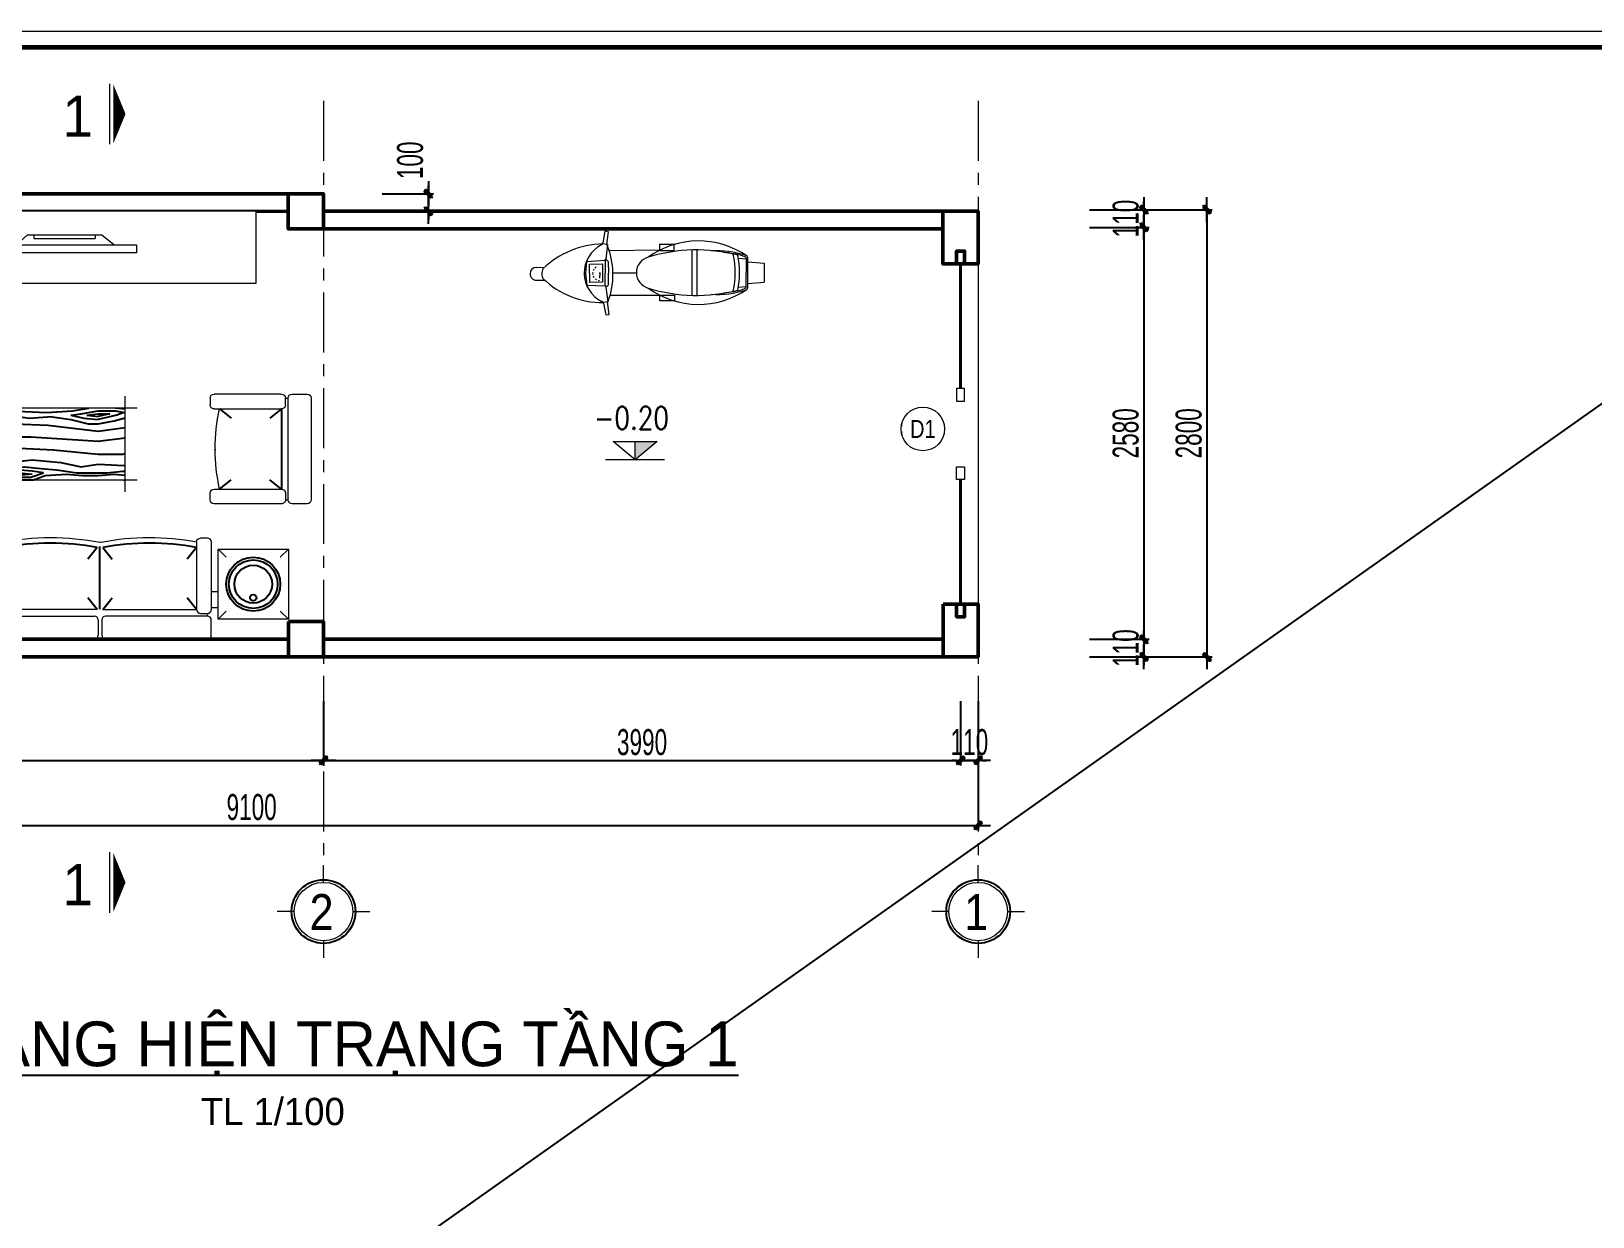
# Model space of a CAD drawing. Header units: millimetres. Extents: x 596422 to 1674380, y -367470 to 58862.
# Drawn here: x 840501 to 850280, y -188621 to -181196 of the extents above; entities that cross this region are included whole.
import ezdxf
from ezdxf.enums import TextEntityAlignment as Align

# ---------------------------------------------------------------- set-up
doc = ezdxf.new("R2010")
doc.units = ezdxf.units.MM
doc.header["$LTSCALE"] = 600
doc.header["$MEASUREMENT"] = 0
doc.linetypes.add('ACAD_ISO07W100', pattern=[3, 0, -3])
doc.linetypes.add('CENTER', pattern=[2, 1.25, -0.25, 0.25, -0.25])
doc.layers.get('0').update_dxf_attribs({"lineweight": 0})
doc.layers.get('Defpoints').update_dxf_attribs({"lineweight": 0})
for name, color, linetype, lineweight in [('01-noithat', 33, 'Continuous', 15), ('A-WIPEOUT', 254, 'ACAD_ISO07W100', 0), ('cat1', 30, 'Continuous', 50), ('EG Dim', 8, 'Continuous', 18), ('EG Text2', 7, 'Continuous', 18), ('i_noithat', 25, 'Continuous', 15), ('ISO', 33, 'Continuous', 15), ('LC ISO', 153, 'Continuous', 13), ('LC Khac', 4, 'Continuous', 9), ('LC Net manh', 9, 'Continuous', 5), ('LC Text1', 3, 'Continuous', 20), ('LC Text2', 7, 'Continuous', 25), ('text', 1, 'Continuous', 20), ('thay1', 63, 'Continuous', 18), ('truc', 76, 'CENTER', 9), ('v TUONG', 1, 'Continuous', 40), ('VAT DUNG', 44, 'Continuous', 9)]:
    doc.layers.add(name, color=color, linetype=linetype, lineweight=lineweight)
doc.layers.add('KCS_Plotter', color=11, linetype='Continuous', plot=False)
for name, color, linetype in [('Khungten_LCDI', 7, 'Continuous'), ('Kichthuoc', 9, 'Continuous'), ('NETMANH', 44, 'Continuous')]:
    doc.layers.add(name, color=color, linetype=linetype)
doc.styles.add('EG 1', font='VHAVANB.TTF')
doc.styles.add('General text 2', font='arial.ttf')
doc.styles.add('HOATBIF', font='hoatbif.shx', dxfattribs={"width": 0.65})
doc.styles.add('Khungten', font='VHAVAN.TTF', dxfattribs={"width": 0.9, "height": 5000})
doc.styles.add('LC 1', font='VHAVANB.TTF')
doc.styles.add('T1', font='Vnsimli.shx', dxfattribs={"width": 0.8})
doc.styles.add('Title', font='VHAVAN.TTF', dxfattribs={"width": 0.8})
doc.linetypes.add('ZIGZAG', pattern='A,0.0001,-0.2,[131,ltypeshp.shx,S=0.2,R=0,X=-0.2,Y=0],-0.4,[131,ltypeshp.shx,S=0.2,R=180,X=0.2,Y=0],-0.2', length=0.8001)
doc.dimstyles.new('1-100', dxfattribs={"dimscale": 300, "dimtxt": 1.2, "dimasz": 0.25, "dimexe": 0.5, "dimexo": 0, "dimgap": 0.3, "dimtad": 1, "dimdec": 0, "dimzin": 0, "dimdsep": 46, "dimtxsty": 'HOATBIF', "dimblk1": 'DOT', "dimblk2": 'DOT', "dimsah": 1, "dimcen": -1, "dimdle": 1, "dimclrd": 256, "dimclre": 256, "dimclrt": 4, "dimadec": 3, "dimazin": 2, "dimtfac": 0.333333, "dimtdec": 0, "dimtix": 1, "dimtmove": 2, "dimatfit": 3, "dimldrblk": 'DOT', "dimfxl": 1, "dimtvp": 0.833333, "dimtolj": 1, "dimtzin": 0, "dimarcsym": 0})

# ---------------------------------------------------------------- blocks, each defined once
blk = doc.blocks.new('LCDI-new')
at = {"layer": 'Defpoints', "lineweight": 0}
blk.add_lwpolyline([(-1626044.71, 488105.01), (-1626044.71, 488402.01), (-1625624.71, 488402.01), (-1625624.71, 488105.01)], close=True, dxfattribs=at)
at = {"layer": 'Khungten_LCDI', "color": 5, "lineweight": 60}
blk.add_lwpolyline([(-1626032.71, 488107.01), (-1626032.71, 488400.01), (-1625626.71, 488400.01), (-1625626.71, 488107.01)], close=True, dxfattribs=at)
at = {"color": 2, "style": 'Title', "width": 1.824646}
for tag, p, p2 in [('TENBANVE1', (-1625663.58, 488164.65), (-1625629.32, 488164.65)), ('TENBANVE2', (-1625663.58, 488157.89), (-1625629.32, 488157.89))]:
    blk.add_attdef(tag, text='', height=2.5, dxfattribs=at).set_placement(p, p2, align=Align.FIT)
at = {"color": 7, "style": 'Khungten', "width": 0.8}
for tag, p in [('REVISION', (-1625637.72, 488146.05)), ('NGAYHT', (-1625637.25, 488137.42))]:
    blk.add_attdef(tag, text='', height=2, dxfattribs=at).set_placement(p, align=Align.CENTER)
at = {"color": 2, "style": 'Title', "width": 0.7}
blk.add_attdef('SOBANVE', text='', height=2.5, dxfattribs=at).set_placement((-1625637.09, 488114.55), align=Align.CENTER)
blk = doc.blocks.new('TIEUDE1')
at = {"layer": 'EG Text2', "color": 7, "style": 'EG 1'}
blk.add_attdef('TIªU§Ò', text='', height=5, dxfattribs=at).set_placement((0, 0), align=Align.BOTTOM_CENTER)
blk.add_attdef('TL', text='', height=3, dxfattribs=at).set_placement((0, -2), align=Align.TOP_CENTER)
blk = doc.blocks.new('TTRUC')
at = {"layer": 'ISO'}
for p, q in [((0, 6.37), (0, 10.13)), ((-6.37, 0), (-10.13, 0)), ((6.37, 0), (10.13, 0)), ((0, -6.37), (0, -10.13))]:
    blk.add_line(p, q, dxfattribs=at)
blk.add_circle((0, 0), 6.37, dxfattribs=at)
at = {"layer": 'Kichthuoc'}
blk.add_circle((0, 0), 6.95, dxfattribs=at)
blk = doc.blocks.new('DOT')
at = {"layer": 'Kichthuoc'}
blk.add_line((-3, 0), (3, 0), dxfattribs=at)
at = {"layer": 'Kichthuoc', "color": 4}
blk.add_line((-1, -1), (1, 1), dxfattribs=at)
blk.add_lwpolyline([(0.5, 1), (-1, -0.5), (-0.5, -1), (1, 0.5)], close=True, dxfattribs=at)
blk = doc.blocks.new('*D1246')
at = {"layer": 'Defpoints', "color": 0, "transparency": 16777216}
for p in [(837441.2, -185391.6), (842331.2, -185391.6), (842331.2, -185763.3)]:
    blk.add_point(p, dxfattribs=at)
at = {"layer": 'EG Dim', "lineweight": -2, "transparency": 16777216}
for p, q in [((837441.2, -185391.6), (837441.2, -185795.8)), ((842331.2, -185391.6), (842331.2, -185795.8)), ((837467.2, -185763.3), (842305.2, -185763.3))]:
    blk.add_line(p, q, dxfattribs=at)
at = {"layer": 'EG Dim', "lineweight": -2, "transparency": 16777216, "xscale": 26, "yscale": 26, "zscale": 26, "rotation": 180}
blk.add_blockref('DOT', (837441.2, -185763.3), dxfattribs=at)
at = {"layer": 'EG Dim', "lineweight": -2, "transparency": 16777216, "xscale": 26, "yscale": 26, "zscale": 26}
blk.add_blockref('DOT', (842331.2, -185763.3), dxfattribs=at)
at = {"layer": 'EG Dim', "color": 4, "transparency": 16777216, "insert": (839886.2, -185649.6), "char_height": 162.5, "attachment_point": 5, "style": 'HOATBIF'}
blk.add_mtext('\\A1;4890', dxfattribs=at)
blk = doc.blocks.new('_Dot')
at = {"color": 0, "linetype": 'ByBlock', "lineweight": -2}
blk.add_line((-0.5, 0), (-1, 0), dxfattribs=at)
at = {"color": 0, "linetype": 'ByBlock', "const_width": 0.5}
blk.add_lwpolyline([(-0.25, 0, 1), (0.25, 0, 1)], format="xyb", close=True, dxfattribs=at)
blk = doc.blocks.new('*D1247')
at = {"layer": 'Defpoints', "color": 0, "transparency": 16777216}
for p in [(842331.2, -185391.2), (846321.2, -185390.8), (846321.2, -185762.9)]:
    blk.add_point(p, dxfattribs=at)
at = {"layer": 'EG Dim', "lineweight": -2, "transparency": 16777216}
for p, q in [((842331.2, -185391.2), (842331.2, -185795.4)), ((846321.2, -185390.8), (846321.2, -185795.4)), ((842357.2, -185762.9), (846295.2, -185762.9))]:
    blk.add_line(p, q, dxfattribs=at)
at = {"layer": 'EG Dim', "lineweight": -2, "transparency": 16777216, "xscale": 26, "yscale": 26, "zscale": 26, "rotation": 180}
blk.add_blockref('DOT', (842331.2, -185762.9), dxfattribs=at)
at = {"layer": 'EG Dim', "lineweight": -2, "transparency": 16777216, "xscale": 26, "yscale": 26, "zscale": 26}
blk.add_blockref('DOT', (846321.2, -185762.9), dxfattribs=at)
at = {"layer": 'EG Dim', "color": 4, "transparency": 16777216, "insert": (844326.2, -185649.1), "char_height": 162.5, "attachment_point": 5, "style": 'HOATBIF'}
blk.add_mtext('\\A1;3990', dxfattribs=at)
blk = doc.blocks.new('*D1248')
at = {"layer": 'Defpoints', "color": 0, "transparency": 16777216}
for p in [(837331.2, -185391.6), (846431.2, -185391.2), (846431.2, -186169.6)]:
    blk.add_point(p, dxfattribs=at)
at = {"layer": 'EG Dim', "lineweight": -2, "transparency": 16777216}
for p, q in [((837331.2, -185391.6), (837331.2, -186202.1)), ((846431.2, -185391.2), (846431.2, -186202.1)), ((837357.2, -186169.6), (846405.2, -186169.6))]:
    blk.add_line(p, q, dxfattribs=at)
at = {"layer": 'EG Dim', "lineweight": -2, "transparency": 16777216, "xscale": 26, "yscale": 26, "zscale": 26, "rotation": 180}
blk.add_blockref('DOT', (837331.2, -186169.6), dxfattribs=at)
at = {"layer": 'EG Dim', "lineweight": -2, "transparency": 16777216, "xscale": 26, "yscale": 26, "zscale": 26}
blk.add_blockref('DOT', (846431.2, -186169.6), dxfattribs=at)
at = {"layer": 'EG Dim', "color": 4, "transparency": 16777216, "insert": (841881.2, -186055.8), "char_height": 162.5, "attachment_point": 5, "style": 'HOATBIF'}
blk.add_mtext('\\A1;9100', dxfattribs=at)
blk = doc.blocks.new('*D1254')
at = {"layer": 'Defpoints', "color": 0, "transparency": 16777216}
for p in [(846321.2, -185390.8), (846431.2, -185390.8), (846431.2, -185762.5)]:
    blk.add_point(p, dxfattribs=at)
at = {"layer": 'EG Dim', "lineweight": -2, "transparency": 16777216}
for p, q in [((846321.2, -185390.8), (846321.2, -185795)), ((846431.2, -185390.8), (846431.2, -185795)), ((846295.2, -185762.5), (846269.2, -185762.5)), ((846321.2, -185762.5), (846431.2, -185762.5)), ((846457.2, -185762.5), (846483.2, -185762.5))]:
    blk.add_line(p, q, dxfattribs=at)
at = {"layer": 'EG Dim', "lineweight": -2, "transparency": 16777216, "xscale": 26, "yscale": 26, "zscale": 26}
blk.add_blockref('DOT', (846321.2, -185762.5), dxfattribs=at)
at = {"layer": 'EG Dim', "lineweight": -2, "transparency": 16777216, "xscale": 26, "yscale": 26, "zscale": 26, "rotation": 180}
blk.add_blockref('DOT', (846431.2, -185762.5), dxfattribs=at)
at = {"layer": 'EG Dim', "color": 4, "transparency": 16777216, "insert": (846376.2, -185648.8), "char_height": 162.5, "attachment_point": 5, "style": 'HOATBIF'}
blk.add_mtext('\\A1;110', dxfattribs=at)
blk = doc.blocks.new('*D1255')
at = {"layer": 'Defpoints', "color": 0, "transparency": 16777216}
for p in [(847129.4, -182424.2), (847129.4, -185004.2), (847469.2, -185004.2)]:
    blk.add_point(p, dxfattribs=at)
at = {"layer": 'EG Dim', "lineweight": -2, "transparency": 16777216}
for p, q in [((847129.4, -182424.2), (847501.7, -182424.2)), ((847469.2, -182450.2), (847469.2, -184978.2)), ((847129.4, -185004.2), (847501.7, -185004.2))]:
    blk.add_line(p, q, dxfattribs=at)
at = {"layer": 'EG Dim', "lineweight": -2, "transparency": 16777216, "xscale": 26, "yscale": 26, "zscale": 26}
for p, rotation in [((847469.2, -182424.2), 90), ((847469.2, -185004.2), 270)]:
    blk.add_blockref('DOT', p, dxfattribs=dict(at, rotation=rotation))
at = {"layer": 'EG Dim', "color": 4, "transparency": 16777216, "insert": (847355.5, -183714.2), "char_height": 162.5, "attachment_point": 5, "rotation": 90, "style": 'HOATBIF'}
blk.add_mtext('\\A1;2580', dxfattribs=at)
blk = doc.blocks.new('*D1256')
at = {"layer": 'Defpoints', "color": 0, "transparency": 16777216}
for p in [(847129.4, -185004.2), (847129.4, -185114.2), (847469.2, -185114.2)]:
    blk.add_point(p, dxfattribs=at)
at = {"layer": 'EG Dim', "lineweight": -2, "transparency": 16777216}
for p, q in [((847129.4, -185004.2), (847501.7, -185004.2)), ((847469.2, -184978.2), (847469.2, -184952.2)), ((847469.2, -185004.2), (847469.2, -185114.2)), ((847129.4, -185114.2), (847501.7, -185114.2)), ((847469.2, -185140.2), (847469.2, -185166.2))]:
    blk.add_line(p, q, dxfattribs=at)
at = {"layer": 'EG Dim', "lineweight": -2, "transparency": 16777216, "xscale": 26, "yscale": 26, "zscale": 26}
for p, rotation in [((847469.2, -185004.2), 270), ((847469.2, -185114.2), 90)]:
    blk.add_blockref('DOT', p, dxfattribs=dict(at, rotation=rotation))
at = {"layer": 'EG Dim', "color": 4, "transparency": 16777216, "insert": (847355.5, -185059.2), "char_height": 162.5, "attachment_point": 5, "rotation": 90, "style": 'HOATBIF'}
blk.add_mtext('\\A1;110', dxfattribs=at)
blk = doc.blocks.new('*D1257')
at = {"layer": 'Defpoints', "color": 0, "transparency": 16777216}
for p in [(847129.4, -182314.1), (847129.4, -182424.2), (847469.2, -182424.2)]:
    blk.add_point(p, dxfattribs=at)
at = {"layer": 'EG Dim', "lineweight": -2, "transparency": 16777216}
for p, q in [((847469.2, -182288.1), (847469.2, -182262.1)), ((847129.4, -182314.1), (847501.7, -182314.1)), ((847469.2, -182314.1), (847469.2, -182424.2)), ((847129.4, -182424.2), (847501.7, -182424.2)), ((847469.2, -182450.2), (847469.2, -182476.2))]:
    blk.add_line(p, q, dxfattribs=at)
at = {"layer": 'EG Dim', "lineweight": -2, "transparency": 16777216, "xscale": 26, "yscale": 26, "zscale": 26}
for p, rotation in [((847469.2, -182314.1), 270), ((847469.2, -182424.2), 90)]:
    blk.add_blockref('DOT', p, dxfattribs=dict(at, rotation=rotation))
at = {"layer": 'EG Dim', "color": 4, "transparency": 16777216, "insert": (847355.5, -182369.1), "char_height": 162.5, "attachment_point": 5, "rotation": 90, "style": 'HOATBIF'}
blk.add_mtext('\\A1;110', dxfattribs=at)
blk = doc.blocks.new('*D1258')
at = {"layer": 'Defpoints', "color": 0, "transparency": 16777216}
for p in [(847129.4, -182314.1), (847129.4, -185114.2), (847863.9, -185114.2)]:
    blk.add_point(p, dxfattribs=at)
at = {"layer": 'EG Dim', "lineweight": -2, "transparency": 16777216}
for p, q in [((847129.4, -182314.1), (847896.4, -182314.1)), ((847863.9, -182340.1), (847863.9, -185088.2)), ((847129.4, -185114.2), (847896.4, -185114.2))]:
    blk.add_line(p, q, dxfattribs=at)
at = {"layer": 'EG Dim', "lineweight": -2, "transparency": 16777216, "xscale": 26, "yscale": 26, "zscale": 26}
for p, rotation in [((847863.9, -182314.1), 90), ((847863.9, -185114.2), 270)]:
    blk.add_blockref('DOT', p, dxfattribs=dict(at, rotation=rotation))
at = {"layer": 'EG Dim', "color": 4, "transparency": 16777216, "insert": (847750.1, -183714.2), "char_height": 162.5, "attachment_point": 5, "rotation": 90, "style": 'HOATBIF'}
blk.add_mtext('\\A1;2800', dxfattribs=at)
blk = doc.blocks.new('b11')
for p, q in [((362.6, 2122.4), (362.6, 2028.1)), ((2353.6, 2147.5), (387.6, 2147.5)), ((1048.7, 2028.1), (1048.7, 2122.4)), ((1070.4, 2028.1), (1070.4, 2122.4)), ((1095.5, 2147.5), (1641.9, 2147.5)), ((1666.9, 2122.4), (1666.9, 2028.1)), ((1692.5, 2028.1), (1692.5, 2122.4)), ((1717.5, 2147.5), (2353.6, 2147.5)), ((2378.7, 2122.4), (2378.7, 2028.1)), ((362.1, 1960.7), (362.1, 1539.5)), ((387.1, 1985.7), (387.6, 2003.1)), ((429.6, 1985.7), (387.1, 1985.7)), ((387.6, 2003.1), (1023.7, 2003.1)), ((454.6, 1539.5), (454.6, 1960.7)), ((1042.5, 1960.7), (454.6, 1960.7)), ((1076.7, 1960.7), (1664.5, 1960.7)), ((1641.9, 2003.1), (1095.5, 2003.1)), ((1698.8, 1960.7), (2286.6, 1960.7)), ((2353.6, 2003.1), (1717.5, 2003.1)), ((2286.6, 1539.5), (2286.6, 1960.7)), ((2311.6, 1985.7), (2354.1, 1985.7)), ((2354.1, 1985.7), (2353.6, 2003.1)), ((2379.1, 1960.7), (2379.1, 1539.5)), ((387.1, 1514.5), (429.6, 1514.5)), ((1051.9, 1541.3), (1059.6, 1542.8)), ((1681.6, 1542.8), (1689.3, 1541.3)), ((2286.6, 1538.7), (2281.9, 1538.7)), ((2354.1, 1514.5), (2311.6, 1514.5)), ((-262.8, 637.7), (-263.4, 1273.8)), ((-238.3, 1298.9), (-144.1, 1299)), ((-101.6, 1274.4), (-119, 1273.9)), ((-119, 1273.9), (-118.4, 637.8)), ((-101.6, 1232), (-101.6, 1274.4)), ((-76.6, 1299.5), (344.6, 1299.9)), ((369.7, 1274.9), (369.7, 1232.4)), ((344.7, 1207.3), (-76.5, 1206.9)), ((901.9, 1225.4), (901.9, 625.4)), ((1839.4, 1225.4), (1839.4, 625.4)), ((2385.6, 1245.8), (2375.1, 1204.7)), ((2393.2, 1174.2), (2801.3, 1070.1)), ((2824.2, 1159.8), (2416.1, 1263.9)), ((826.9, 1150.4), (1914.4, 1150.4)), ((2859, 1124.5), (2701.7, 508.2)), ((2831.8, 1088.2), (2842.3, 1129.3)), ((2841.7, 472.5), (2998.9, 1088.9)), ((2842.3, 1129.3), (2859, 1124.5)), ((2980.8, 1119.3), (2889.5, 1142.6)), ((333.7, 1058.9), (336.1, 1058.9)), ((2367.3, 1027.7), (2364.9, 1028.3)), ((333.8, 960.6), (336.2, 960.6)), ((2343, 932.4), (2340.6, 933.1)), ((333.9, 862.4), (336.3, 862.4)), ((2318.7, 837.2), (2316.3, 837.8)), ((345.1, 705.3), (-76, 704.9)), ((826.9, 700.4), (1914.4, 700.4)), ((2269.1, 687.8), (2677.2, 583.7)), ((-143.4, 612.8), (-237.7, 612.7)), ((-101, 637.4), (-118.4, 637.8)), ((-101.1, 679.8), (-101, 637.4)), ((-75.9, 612.3), (345.2, 612.7)), ((370.2, 637.8), (370.2, 680.3)), ((2228.2, 628.5), (2238.7, 669.7)), ((2654.3, 494), (2246.2, 598.1)), ((2695.3, 553.2), (2684.8, 512)), ((2684.8, 512), (2701.7, 508.2)), ((2719.8, 477.7), (2811.2, 454.4))]:
    blk.add_line(p, q)
for points in [[(-119.8, 1583), (-119.8, 2022.6), (319.8, 2022.6), (319.8, 1583)], [(2857.1, 1583), (2857.1, 2022.6), (2417.5, 2022.6), (2417.5, 1583)]]:
    blk.add_lwpolyline(points, close=True)
for points in [[(-69.1, 1971.9), (-119.8, 2022.6)], [(269.1, 1971.9), (319.8, 2022.6)], [(2468.2, 1971.9), (2417.5, 2022.6)], [(2806.4, 1971.9), (2857.1, 2022.6)], [(319.8, 1950), (362.1, 1950)], [(2379.1, 1950), (2417.5, 1950)], [(319.8, 1850), (362.1, 1850)], [(2379.1, 1850), (2417.5, 1850)], [(-119.8, 1583), (-69.1, 1633.7)], [(269.1, 1633.7), (319.8, 1583)], [(2468.2, 1633.7), (2417.5, 1583)], [(2857.1, 1583), (2806.4, 1633.7)]]:
    blk.add_lwpolyline(points)
for centre, major_axis, start_param, end_param in [((387.6, 2122.4), (-17.7, -17.7), 3.926991, 5.497787), ((1023.7, 2122.4), (17.7, -17.7), 0.785398, 2.356194), ((1095.5, 2122.4), (-17.7, -17.7), 3.926991, 5.497787), ((1641.9, 2122.4), (17.7, -17.7), 0.785398, 2.356194), ((1717.5, 2122.4), (-17.7, -17.7), 3.926991, 5.497787), ((2353.6, 2122.4), (17.7, -17.7), 0.785398, 2.356194), ((387.1, 1960.7), (-17.7, -17.7), 3.926991, 5.497787), ((387.6, 2028.1), (-17.7, -17.7), 5.497787, 7.068583), ((429.6, 1960.7), (17.7, -17.7), 0.785398, 2.356194), ((1023.7, 2028.1), (17.7, -17.7), -0.785398, 0.785398), ((1095.5, 2028.1), (17.7, -17.7), 3.926991, 5.497787), ((1641.9, 2028.1), (-17.7, -17.7), 0.785398, 2.356194), ((1717.5, 2028.1), (17.7, -17.7), 3.926991, 5.497787), ((2311.6, 1960.7), (-17.7, -17.7), 3.926991, 5.497787), ((2353.6, 2028.1), (-17.7, -17.7), 0.785398, 2.356194), ((2354.1, 1960.7), (17.7, -17.7), 0.785398, 2.356194), ((387.1, 1539.5), (-17.7, -17.7), 5.497787, 7.068583), ((748.6, 3116.4), (-1134.2, -1134.2), 0.601126, 0.975684), ((1370.6, 3116.4), (1134.2, -1134.2), -0.98054, -0.590256), ((1992.7, 3116.4), (1134.2, -1134.2), -0.975684, -0.601126), ((2311.6, 1539.5), (-17.7, -17.7), 5.497787, 7.068583), ((2354.1, 1539.5), (-17.7, -17.7), 0.785398, 2.356194), ((2399.4, 1198.5), (12.8, -21.5), 3.926076, 5.496872), ((2409.9, 1239.6), (-21.5, -12.8), 3.926076, 5.496872), ((3439.1, 648.3), (1101.9, -281), 2.918938, 3.364057), ((2807.5, 1094.4), (-21.5, -12.8), 0.784483, 2.355279), ((2818, 1135.5), (-21.5, -12.8), 2.355279, 3.926076), ((2883.3, 1118.4), (-21.5, -12.8), 3.926076, 5.496872), ((2974.6, 1095), (12.8, -21.5), 0.784483, 2.355279), ((2262.9, 663.5), (12.8, -21.5), 2.355279, 3.926076), ((2252.4, 622.3), (12.8, -21.5), 3.926076, 5.496872), ((2660.5, 518.2), (12.8, -21.5), -0.786313, 0.784483), ((2671, 559.4), (12.8, -21.5), 0.784483, 2.355279), ((2726, 502), (12.8, -21.5), 3.926076, 5.496872), ((2817.4, 478.7), (-21.5, -12.8), 0.784483, 2.355279)]:
    blk.add_ellipse(centre, major_axis=major_axis, ratio=1, start_param=start_param, end_param=end_param)
at = {"extrusion": (0, 0, -1)}
for centre, major_axis, start_param, end_param in [((429.6, 1539.5), (17.7, -17.7), 5.497787, 7.068583), ((-238.3, 1273.8), (-17.7, -17.7), 0.784483, 2.355279), ((-144, 1273.9), (17.7, -17.7), 3.926076, 5.496872), ((-76.5, 1274.5), (17.7, -17.7), 2.355279, 3.926076), ((344.6, 1274.8), (17.7, -17.7), 3.926076, 5.496872), ((-76.5, 1232), (17.7, -17.7), 0.784483, 2.355279), ((-798.5, 955.3), (-1137.2, -0.9), 2.918938, 3.364057), ((344.6, 1232.4), (-17.7, -17.7), 3.926076, 5.496872), ((-76, 679.9), (-17.7, -17.7), 0.784483, 2.355279), ((345.1, 680.3), (-17.7, -17.7), 2.355279, 3.926076), ((-237.7, 637.7), (17.7, -17.7), 0.784483, 2.355279), ((-143.5, 637.8), (-17.7, -17.7), 3.926076, 5.496872), ((-76, 637.4), (-17.7, -17.7), -0.786313, 0.784483), ((345.2, 637.8), (-17.7, -17.7), 3.926076, 5.496872)]:
    blk.add_ellipse(centre, major_axis=major_axis, ratio=1, start_param=start_param, end_param=end_param, dxfattribs=at)
at = {"layer": 'NETMANH'}
for p, q in [((454.6, 1960.7), (513, 1888.1)), ((1042.5, 1960.7), (984.1, 1888.1)), ((1060.3, 1960), (1060.3, 1567)), ((1076.7, 1960.7), (1135.1, 1888.1)), ((1076.7, 1960.7), (1135.1, 1888.1)), ((1664.5, 1960.7), (1606.1, 1888.1)), ((1682.3, 1960), (1682.3, 1567)), ((1698.8, 1960.7), (1757.2, 1888.1)), ((2286.6, 1960.7), (2228.2, 1888.1)), ((454.6, 1573.8), (513, 1646.4)), ((1042.5, 1573.8), (984.1, 1646.4)), ((1076.7, 1573.8), (1135.1, 1646.4)), ((1664.5, 1573.8), (1606.1, 1646.4)), ((1698.8, 1573.8), (1757.2, 1646.4)), ((2286.6, 1573.8), (2228.2, 1646.4)), ((-76, 704.9), (-76.5, 1206.9)), ((-76.5, 1206.9), (-3.9, 1148.6)), ((310.4, 1207.3), (237.9, 1148.8)), ((2426.5, 1165.7), (2482.3, 1091.2)), ((2677.2, 583.7), (2801.3, 1070.1)), ((2801.3, 1070.1), (2716.6, 1031.4)), ((-76, 704.9), (-3.5, 763.4)), ((310.8, 705.3), (238.2, 763.6)), ((2302.4, 679.3), (2387.1, 717.9)), ((2677.2, 583.7), (2621.3, 658.2))]:
    blk.add_line(p, q, dxfattribs=at)
for points in [[(912.2, 1150.4), (901.9, 1149.9)], [(971.5, 1113.7), (901.9, 1120.1)], [(917.6, 1095.7), (901.9, 1095.7)], [(1016.7, 1104.8), (917.7, 1095.8)], [(1070.7, 1122.8), (971.7, 1113.8)], [(1205.6, 1104.7), (1070.6, 1104.7), (1016.6, 1104.7)], [(1169.6, 1122.7), (1070.6, 1122.7)], [(1268.5, 1113.7), (1169.5, 1122.7)], [(1331.5, 1086.6), (1205.5, 1104.6)], [(1403.7, 1122.7), (1268.7, 1113.7)], [(1430.5, 1077.7), (1331.5, 1086.7)], [(1475.7, 1149.6), (1403.7, 1122.6)], [(1493.6, 1131.7), (1412.6, 1104.7)], [(1412.6, 1104.7), (1484.6, 1095.7)], [(1529.5, 1068.7), (1430.5, 1077.7)], [(1583.6, 1149.7), (1475.6, 1149.7)], [(1484.4, 1113.7), (1574.4, 1122.7)], [(1484.5, 1095.7), (1583.5, 1086.7)], [(1565.7, 1104.8), (1484.7, 1113.8)], [(1592.6, 1131.7), (1493.6, 1131.7)], [(1628.7, 1077.8), (1529.7, 1068.8)], [(1619.6, 1113.7), (1565.6, 1104.7)], [(1574.5, 1122.7), (1619.5, 1113.7)], [(1673.5, 1131.7), (1583.5, 1149.7)], [(1583.7, 1086.7), (1691.7, 1113.7)], [(1691.8, 1113.7), (1592.8, 1131.7)], [(1727.4, 1095.7), (1628.4, 1077.7)], [(1772.5, 1122.7), (1673.5, 1131.7)], [(1817.6, 1095.7), (1727.6, 1095.7)], [(1839.4, 1116.7), (1772.5, 1122.7)], [(1799.7, 1149.6), (1793.9, 1150.4)], [(1812.2, 1150.4), (1799.5, 1149.7)], [(1839.4, 1097.7), (1817.7, 1095.8)], [(908.8, 1059.5), (901.9, 1058.7)], [(917.5, 987.6), (901.9, 985.3)], [(1070.9, 1050.6), (908.9, 1059.6)], [(1070.6, 987.7), (917.6, 987.7)], [(1178.8, 1068.7), (1070.8, 1050.7)], [(1349.9, 960.6), (1070.9, 987.6)], [(1304.6, 1041.7), (1178.6, 1068.7)], [(1484.8, 1023.7), (1304.8, 1041.7)], [(1637.2, 1041.8), (1484.2, 1023.8)], [(1817.5, 987.6), (1565.5, 951.6)], [(1808.8, 1059.5), (1637.8, 1041.5)], [(1839.4, 1057.9), (1808.9, 1059.6)], [(1839.4, 987.7), (1817.6, 987.7)], [(1070.6, 906.6), (901.9, 886.4)], [(1493.1, 879.2), (1070.1, 906.2)], [(1565.6, 951.9), (1349.6, 960.9)], [(1839.4, 890.9), (1745.6, 879.6)], [(1070.6, 843.7), (901.9, 822.6)], [(1070.4, 798.7), (971.4, 780.7)], [(1133.6, 798.7), (1070.6, 798.7)], [(1385.9, 807.9), (1070.9, 843.9)], [(1241.6, 771.7), (1133.6, 798.7)], [(1592.5, 798.5), (1385.5, 807.5)], [(1745.6, 879.7), (1493.6, 879.7)], [(1754.5, 816.8), (1592.5, 798.8)], [(1839.4, 827.3), (1754.6, 816.7)], [(971.6, 780.8), (901.9, 760.8)], [(901.9, 706.1), (964, 700.4)], [(908.6, 726.6), (953.6, 744.6)], [(962.6, 717.7), (908.6, 726.7)], [(953.5, 744.6), (1070.5, 771.6)], [(1070.6, 717.7), (962.6, 717.7)], [(998.6, 735.7), (1070.6, 753.7)], [(1070.6, 735.7), (998.6, 735.7)], [(1142.6, 744.7), (1070.6, 753.7)], [(1142.6, 744.7), (1070.6, 735.7)], [(1160.8, 762.7), (1070.8, 771.7)], [(1178.8, 735.7), (1070.8, 717.7)], [(1232.6, 717.7), (1129.1, 700.4)], [(1241.7, 744.6), (1160.7, 762.6)], [(1241.5, 744.6), (1178.5, 735.6)], [(1394.3, 726.6), (1232.3, 717.6)], [(1358.7, 753.8), (1241.7, 771.8)], [(1502.9, 762.6), (1358.9, 753.6)], [(1619.6, 717.6), (1394.6, 726.6)], [(1628.5, 744.6), (1502.5, 762.6)], [(1772.9, 708.6), (1619.9, 717.6)], [(1745.6, 744.7), (1628.6, 744.7)], [(1839.4, 771.5), (1745.6, 744.8)], [(1772.5, 708.7), (1839.4, 702.7)], [(1808.6, 726.6), (1839.4, 738.9)], [(1839.4, 721.5), (1808.6, 726.7)]]:
    blk.add_lwpolyline(points, dxfattribs=at)
for centre, radius in [((100, 1802.8), 169.1), ((2637.3, 1802.8), 169.1), ((100, 1802.8), 152.2), ((100, 1802.8), 118.4), ((100, 1887.4), 20.3), ((2637.3, 1802.8), 152.2), ((2637.3, 1802.8), 118.4), ((2637.3, 1887.4), 20.3)]:
    blk.add_circle(centre, radius, dxfattribs=at)
for centre, major_axis, start_param, end_param in [((748.6, 3099.7), (-1098.8, -1098.8), 0.595113, 0.975684), ((1370.6, 3099.7), (-1098.8, -1098.8), 0.595113, 0.975684), ((1992.7, 3099.7), (1098.8, -1098.8), -0.975684, -0.595113)]:
    blk.add_ellipse(centre, major_axis=major_axis, ratio=1, start_param=start_param, end_param=end_param, dxfattribs=at)
blk = doc.blocks.new('MB LCD')
for p, q in [((193, 20), (-193, 20)), ((-193, 0), (-193, 20)), ((193, 0), (193, 20))]:
    blk.add_line(p, q)
for points in [[(450, 60), (-450, 60), (-450, 110), (450, 110)], [(300, 60), (-308, 60), (-233, 0), (233, 0)]]:
    blk.add_lwpolyline(points, close=True)
blk = doc.blocks.new('*U104')
blk.add_wipeout([(-1200, 0), (1200, 0), (1200, -450), (-1200, -450)])
blk.add_lwpolyline([(-1200, -450), (1200, -450), (1200, 0), (-1200, 0)], close=True)
at = {"rotation": 180}
blk.add_blockref('MB LCD', (0, -150), dxfattribs=at)
blk = doc.blocks.new('yfu')
at = {"layer": 'VAT DUNG'}
for p, q in [((-73239.2, 14146.1), (-73238.7, 14094.9)), ((-73159.2, 14147), (-73158.7, 14095.7)), ((-73270.2, 13831.7), (-73275.9, 13714.9)), ((-73196.7, 13839), (-73271.4, 13831.6)), ((-73253.7, 13811.7), (-73138.4, 13812.9)), ((-73252.9, 13731.8), (-73253.7, 13811.7)), ((-73121.9, 13833.2), (-73196.7, 13839)), ((-73138.4, 13812.9), (-73137.5, 13733)), ((-73123.1, 13833.3), (-73115, 13716.6)), ((-73384.5, 13727.2), (-73457.5, 13712.4)), ((-73457.5, 13712.4), (-73454.4, 13690.1)), ((-73454.4, 13690.1), (-73374.9, 13701.1)), ((-73374.3, 13697), (-73379.1, 13729.3)), ((-73374.3, 13697), (-73283.2, 13709.9)), ((-73275.9, 13714.9), (-73283.3, 13709.9)), ((-73283.3, 13709.9), (-73268.2, 13695.1)), ((-73275.9, 13714.9), (-73195.4, 13715.8)), ((-73268.2, 13695.1), (-73195.2, 13695.8)), ((-73137.5, 13733), (-73252.9, 13731.8)), ((-73195.4, 13749.5), (-73225.9, 13750.4)), ((-73195.9, 13745.7), (-73196, 13754.3)), ((-73115, 13716.6), (-73195.4, 13715.8)), ((-73122.3, 13696.6), (-73195.2, 13695.8)), ((-73107.5, 13711.7), (-73122.3, 13696.6)), ((-73115, 13716.6), (-73107.5, 13711.7)), ((-73016.1, 13700.8), (-73107.5, 13711.7)), ((-73016.1, 13700.8), (-73012, 13733.2)), ((-73015.6, 13704.9), (-72935.9, 13695.6)), ((-72933.3, 13717.9), (-73006.5, 13731.1)), ((-72935.9, 13695.6), (-72933.3, 13717.9)), ((-73334.2, 13684.5), (-73332.9, 13366.6)), ((-73194, 13667.3), (-73193.8, 13520.5)), ((-73054.5, 13690.7), (-73050.3, 13371)), ((-73051.1, 13141.3), (-73333.7, 13141.3)), ((-73052.8, 13173.8), (-73332, 13173.8)), ((-73285.6, 12823.1), (-73192.4, 12823.1)), ((-73283.7, 12882.6), (-73279.8, 12832.1)), ((-73278.6, 12832.1), (-73192.4, 12832.1)), ((-73260.5, 12823.1), (-73252.4, 12721)), ((-73106.1, 12832.1), (-73192.4, 12832.1)), ((-73192.4, 12823.1), (-73099.2, 12823.1)), ((-73124.2, 12823.1), (-73132.4, 12721)), ((-73101.1, 12882.6), (-73105, 12832.1)), ((-73132.4, 12721), (-73252.4, 12721))]:
    blk.add_line(p, q, dxfattribs=at)
at = {"layer": 'VAT DUNG', "ltscale": 500}
for points in [[(-73369.5, 13373.9), (-73333, 13373.9), (-73333, 13281.4), (-73369.5, 13281.4)], [(-73017, 13375.4), (-73053.5, 13375.1), (-73052.7, 13282.6), (-73016.2, 13282.9)]]:
    blk.add_lwpolyline(points, close=True, dxfattribs=at)
at = {"layer": 'VAT DUNG'}
for centre, radius, start, end in [((-73199.3, 14146.5), 39.9, 90.60255, 180.60255), ((-73199.1, 14146.5), 39.9, 0.60255, 90.60255), ((-72853.2, 13737.2), 526, 135.89979, 180.85923), ((-73201.8, 14057.2), 54.5, 86.92621, 122.29973), ((-73194.8, 14057.3), 54.5, 58.90537, 94.27889), ((-73568.4, 13719.6), 556, 1.30184, 43.73282), ((-73194.7, 13647.6), 199.4, 28.02693, 153.17817), ((-73197, 13749.5), 44.7, 110.03874, 125.02817), ((-73197, 13749.5), 44.7, 82.79685, 98.35893), ((-73197, 13749.5), 44.7, 53.66051, 67.04901), ((-73387.7, 13742.8), 16, 281.44321, 340.62874), ((-73204.7, 14160.4), 493.2, 249.9481, 292.54635), ((-73197, 13749.5), 44.7, 165.76219, 178.52316), ((-73197, 13749.5), 44.7, 138.84155, 153.78017), ((-73197, 13749.5), 44.7, 29.46827, 43.80637), ((-73003.7, 13746.9), 16, 200.57636, 259.76189), ((-73192.4, 13420.5), 100, 14.59819, 165.40181), ((-72855.2, 13131.6), 535.7, 144.10188, 214.68083), ((-72311.3, 13143.5), 1023.5, 162.82935, 194.64936), ((-74073.5, 13143.5), 1023.5, 345.35064, 17.17065), ((-73529.6, 13131.6), 535.7, 325.31917, 35.89812), ((-72748.4, 13013.8), 580.8, 176.45271, 197.82429), ((-72748.4, 13013.8), 580.8, 176.45271, 197.82429), ((-73636.4, 13013.8), 580.8, 342.17571, 3.54729), ((-72768.9, 13010.7), 550.9, 183.70659, 197.41484), ((-73192.4, 13415.9), 514.7, 257.06854, 282.93146), ((-73615.9, 13010.7), 550.9, 342.58516, 356.29341), ((-73192.4, 13415.9), 542.3, 258.39197, 281.60803), ((-73285.6, 12839.1), 16, 191.14207, 270), ((-73285.6, 12839.1), 16, 191.14207, 270), ((-73278.6, 12848.1), 16, 188.17022, 270), ((-73106.1, 12848.1), 16, 270, 351.82978), ((-73099.2, 12839.1), 16, 270, 348.85793)]:
    blk.add_arc(centre, radius, start, end, dxfattribs=at)
blk = doc.blocks.new('Caodo1')
at = {"layer": 'LC Text1'}
blk.add_hatch(color=256, dxfattribs=at).paths.add_polyline_path([(0, 200), (0, 0), (243, 200)])
for p, q in [((0, 0), (0, 200)), ((324, 0), (-324, 0))]:
    blk.add_line(p, q, dxfattribs=at)
blk.add_lwpolyline([(-243, 200), (243, 200), (0, 0), (0, 0)], close=True, dxfattribs=at)
at = {"layer": 'LC Text1', "style": 'T1', "width": 0.8}
blk.add_attdef('%%P0,00', text='', height=250, dxfattribs=at).set_placement((-39, 460), align=Align.MIDDLE_CENTER)
blk = doc.blocks.new('*U10')
at = {"layer": 'A-WIPEOUT'}
blk.add_lwpolyline([(0, 4.25), (-2.5, 3.44), (-4.04, 1.31), (-4.04, -1.31), (-2.5, -3.44), (0, -4.25), (2.5, -3.44), (4.04, -1.31), (4.04, 1.31), (2.5, 3.44)], close=True, dxfattribs=at)
blk.add_wipeout([(0, 4.25), (-2.5, 3.44), (-4.04, 1.31), (-4.04, -1.31), (-2.5, -3.44), (0, -4.25), (2.5, -3.44), (4.04, -1.31), (4.04, 1.31), (2.5, 3.44)]).dxf.layer = 'A-WIPEOUT'
blk.add_circle((0, 0), 4.25)
at = {"layer": 'text', "style": 'General text 2', "width": 0.8, "flags": 8}
blk.add_attdef('SYMBOL', text='', height=3.5, dxfattribs=at).set_placement((0, 0), align=Align.MIDDLE_CENTER)
blk = doc.blocks.new('*D1272')
at = {"layer": 'Defpoints', "color": 0, "transparency": 16777216}
for p in [(842698.6, -182213.8), (842988, -182213.8), (842698.6, -182323.8)]:
    blk.add_point(p, dxfattribs=at)
at = {"layer": 'EG Dim', "lineweight": -2, "transparency": 16777216}
for p, q in [((842988, -182187.8), (842988, -182161.8)), ((842698.6, -182213.8), (843020.5, -182213.8)), ((842988, -182323.8), (842988, -182213.8)), ((842698.6, -182323.8), (843020.5, -182323.8)), ((842988, -182349.8), (842988, -182375.8))]:
    blk.add_line(p, q, dxfattribs=at)
at = {"layer": 'EG Dim', "lineweight": -2, "transparency": 16777216, "xscale": 26, "yscale": 26, "zscale": 26}
for p, rotation in [((842988, -182213.8), 270), ((842988, -182323.8), 90)]:
    blk.add_blockref('DOT', p, dxfattribs=dict(at, rotation=rotation))
at = {"layer": 'EG Dim', "color": 4, "transparency": 16777216, "insert": (842874.2, -182004.4), "char_height": 162.5, "attachment_point": 5, "rotation": 90, "style": 'HOATBIF'}
blk.add_mtext('\\A1;100', dxfattribs=at)

msp = doc.modelspace()

# ---------------------------------------------------------------- linework, layer by layer
at = {"layer": 'cat1'}
for p, q in [((842330.9, -182213.8), (837330.9, -182214.2)), ((842110.9, -182323.8), (837550.9, -182324.2)), ((842330.9, -182323.8), (846430.9, -182323.4)), ((842330.9, -182323.8), (842330.9, -182323.8)), ((842330.9, -182433.8), (846210.9, -182433.4)), ((842111.1, -185003.8), (837551.1, -185004.2)), ((846211.1, -185003.4), (842331.1, -185003.8)), ((846431.2, -185003.4), (846431.1, -185003.4)), ((846431.2, -185113.4), (837331.2, -185114.2))]:
    msp.add_line(p, q, dxfattribs=at)
for points in [[(842110.9, -182213.8), (842330.9, -182213.8), (842330.9, -182433.8), (842110.9, -182433.8), (842110.9, -182213.8)], [(842110.9, -182213.8), (842110.9, -182213.8)], [(846210.9, -182323.4), (846430.9, -182323.4), (846430.9, -182653.4), (846210.9, -182653.4), (846210.9, -182323.4)], [(846211.1, -184783.3), (846431.1, -184783.3), (846431.1, -185113.3), (846211.1, -185113.3), (846211.1, -184783.3)], [(842111.1, -184893.8), (842331.1, -184893.8), (842331.1, -185113.8), (842111.1, -185113.8), (842111.1, -184893.8)]]:
    msp.add_lwpolyline(points, dxfattribs=at)
for points in [[(846295.9, -182653.4), (846345.9, -182653.4), (846345.9, -182573.4), (846295.9, -182573.4)], [(846295.9, -184783.3), (846345.9, -184783.3), (846345.9, -184863.3), (846295.9, -184863.3)]]:
    msp.add_lwpolyline(points, close=True, dxfattribs=at)
at = {"layer": 'LC Khac', "color": 1, "ltscale": 2}
for p, q in [((840993.6, -181903.6), (840993.6, -181524.9)), ((840993.6, -186716.6), (840993.6, -186338))]:
    msp.add_line(p, q, dxfattribs=at)
for points in [[(841091.6, -181714.2, 0, 367.7, 0), (841015.6, -181714.2, 214.5, 214.5, 0)], [(841091.6, -186527.3, 0, 367.7, 0), (841015.6, -186527.3, 214.5, 214.5, 0)]]:
    msp.add_lwpolyline(points, format="xyseb", dxfattribs=at)
at = {"layer": 'thay1'}
msp.add_line((846430.9, -182653.4), (846430.9, -184783.3), dxfattribs=at)
for points in [[(846295.9, -183512.8), (846345.9, -183512.8), (846345.9, -183432.8), (846295.9, -183432.8)], [(846295.9, -183923.8), (846345.9, -183923.8), (846345.9, -184003.8), (846295.9, -184003.8)]]:
    msp.add_lwpolyline(points, close=True, dxfattribs=at)
at = {"layer": 'truc', "ltscale": 0.5}
for p, q in [((842330.8, -181632.1), (842331.3, -186418.6)), ((846430.8, -181632.1), (846431.3, -186418.6))]:
    msp.add_line(p, q, dxfattribs=at)
at = {"layer": 'v TUONG', "linetype": 'ZIGZAG', "ltscale": 0.5}
for p, q in [((846320.9, -182653.4), (846320.9, -183432.8)), ((846320.9, -184783.3), (846320.9, -184003.8))]:
    msp.add_line(p, q, dxfattribs=at)

# ---------------------------------------------------------------- block references
at = {"layer": '01-noithat', "rotation": 180}
msp.add_blockref('b11', (841991.3, -182856.2), dxfattribs=at)
at = {"layer": 'Kichthuoc', "xscale": 50.00000000005321, "yscale": 50.00000000005321, "zscale": 50.00000000005321}
msp.add_blockref('LCDI-new', (82134870.3, -24601296.4), dxfattribs=at)
at = {"layer": 'LC ISO', "xscale": 28.69141044115101, "yscale": 28.69141044115101, "zscale": 28.69141044115101}
for p in [(842331.3, -186709.3), (846431.3, -186709.3)]:
    msp.add_blockref('TTRUC', p, dxfattribs=at)
at = {"layer": 'LC Text1'}
ref = msp.add_blockref('Caodo1', (844282.8, -183879.7), dxfattribs=dict(at, xscale=0.5693039145164066, yscale=0.5693039145164066, zscale=0.5693039145164066))
ref.add_attrib('%%P0,00', '-0.20', dxfattribs={"layer": 'LC Text2', "height": 142.33, "style": 'T1', "width": 0.8}).set_placement((844260.5, -183618.1), align=Align.MIDDLE_CENTER)
at = {"layer": 'LC Text2'}
ref = msp.add_blockref('TIEUDE1', (842013.8, -187762.4), dxfattribs=dict(at, xscale=56.93620215211323, yscale=56.93620215211323, zscale=56.93620215211323))
ref.add_attrib('TIªU§Ò', '%%UmÆt b»ng hiÖn tr¹ng tÇng 1', dxfattribs={"color": 7, "height": 280.377, "style": 'LC 1'}).set_placement((842013.8, -187762.4), align=Align.BOTTOM_CENTER)
ref.add_attrib('TL', 'TL 1/100', dxfattribs={"color": 7, "height": 170.81, "style": 'LC 1'}).set_placement((842013.8, -187876.2), align=Align.TOP_CENTER)
at = {"layer": 'VAT DUNG', "rotation": 90}
msp.add_blockref('yfu', (857811, -109515.6), dxfattribs=at)

# ---------------------------------------------------------------- texts
at = {"ltscale": 2, "style": 'LC 1'}
for p in [(840791.8, -181728), (840791.8, -186541.1)]:
    msp.add_attdef('1', text='A', height=257.4, dxfattribs=at).set_placement(p, align=Align.MIDDLE_CENTER)
at = {"layer": 'LC Text1', "ltscale": 0.2, "style": 'LC 1', "width": 0.9}
for s, p in [('2', (842319.2, -186892.1)), ('1', (846419.2, -186892.1))]:
    msp.add_text(s, height=224.7, dxfattribs=at).set_placement(p, align=Align.BOTTOM_CENTER)

# ---------------------------------------------------------------- dimensions: what is measured, and where the dimension line sits
at = {"layer": 'EG Dim'}
dim = msp.add_linear_dim(base=(842988, -182213.8), p1=(842698.6, -182323.8), p2=(842698.6, -182213.8), angle=90, text='100', dimstyle='1-100', override={"dimscale": 65, "dimtxt": 2.5, "dimasz": 0.4, "dimgap": 0.5}, dxfattribs=at)
dim.commit()
dim.dimension.update_dxf_attribs({"geometry": '*D1272', "text_midpoint": (842874.2, -182004.4), "dimtype": 160})
for base, p1, p2, picture, middle in [((847469.2, -182424.2), (847129.4, -182314.1), (847129.4, -182424.2), '*D1257', (847355.5, -182369.1)), ((847863.9, -185114.2), (847129.4, -182314.1), (847129.4, -185114.2), '*D1258', (847750.1, -183714.2)), ((847469.2, -185004.2), (847129.4, -182424.2), (847129.4, -185004.2), '*D1255', (847355.5, -183714.2)), ((847469.2, -185114.2), (847129.4, -185004.2), (847129.4, -185114.2), '*D1256', (847355.5, -185059.2))]:
    dim = msp.add_linear_dim(base=base, p1=p1, p2=p2, angle=90, dimstyle='1-100', override={"dimscale": 65, "dimtxt": 2.5, "dimasz": 0.4, "dimgap": 0.5}, dxfattribs=at)
    dim.commit()
    dim.dimension.update_dxf_attribs({"geometry": picture, "text_midpoint": middle})
for base, p1, p2, picture, middle in [((846431.2, -186169.6), (837331.2, -185391.6), (846431.2, -185391.2), '*D1248', (841881.2, -186055.8)), ((842331.2, -185763.3), (837441.2, -185391.6), (842331.2, -185391.6), '*D1246', (839886.2, -185649.6)), ((846321.2, -185762.9), (842331.2, -185391.2), (846321.2, -185390.8), '*D1247', (844326.2, -185649.1)), ((846431.2, -185762.5), (846321.2, -185390.8), (846431.2, -185390.8), '*D1254', (846376.2, -185648.8))]:
    dim = msp.add_linear_dim(base=base, p1=p1, p2=p2, dimstyle='1-100', override={"dimscale": 65, "dimtxt": 2.5, "dimasz": 0.4, "dimgap": 0.5}, dxfattribs=at)
    dim.commit()
    dim.dimension.update_dxf_attribs({"geometry": picture, "text_midpoint": middle})

# ---------------------------------------------------------------- next in the draw order: block references
at = {"layer": 'i_noithat'}
msp.add_blockref('*U104', (840709.2, -182323.8), dxfattribs=at)
at = {"layer": 'LC Net manh'}
ref = msp.add_blockref('*U10', (846084.7, -183686.9), dxfattribs=dict(at, xscale=32.15220827406386, yscale=32.15220827406386, zscale=32.15220827406386))
ref.add_attrib('SYMBOL', 'D1', dxfattribs={"layer": 'text', "height": 112.53, "style": 'General text 2', "width": 0.8}).set_placement((846084.7, -183686.9), align=Align.MIDDLE_CENTER)

# ---------------------------------------------------------------- next in the draw order: linework, layer by layer
at = {"layer": 'KCS_Plotter'}
msp.add_line((832634.8, -196045.9), (853634.8, -181195.9), dxfattribs=at)

doc.saveas('drawing.dxf')
